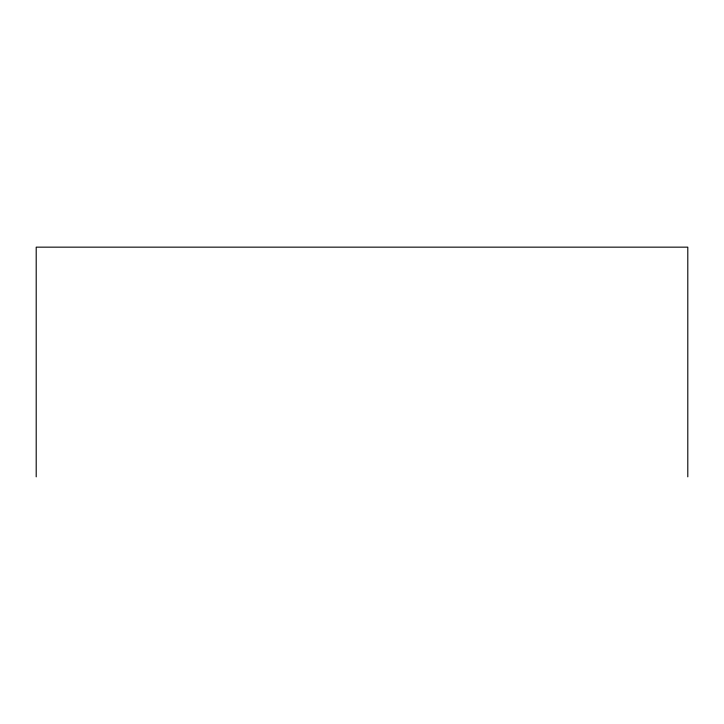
<?xml version="1.0" encoding="UTF-8"?>
<svg xmlns="http://www.w3.org/2000/svg" width="724" height="724" viewBox="0 0 724 724"><rect width="100%" height="100%" fill="white"/><g stroke="black" fill="none" stroke-linecap="round" stroke-linejoin="round"><path stroke-width="1.09" d="M687.8 476.844L687.8 247.156L36.2 247.156L36.2 476.844"/></g></svg>
